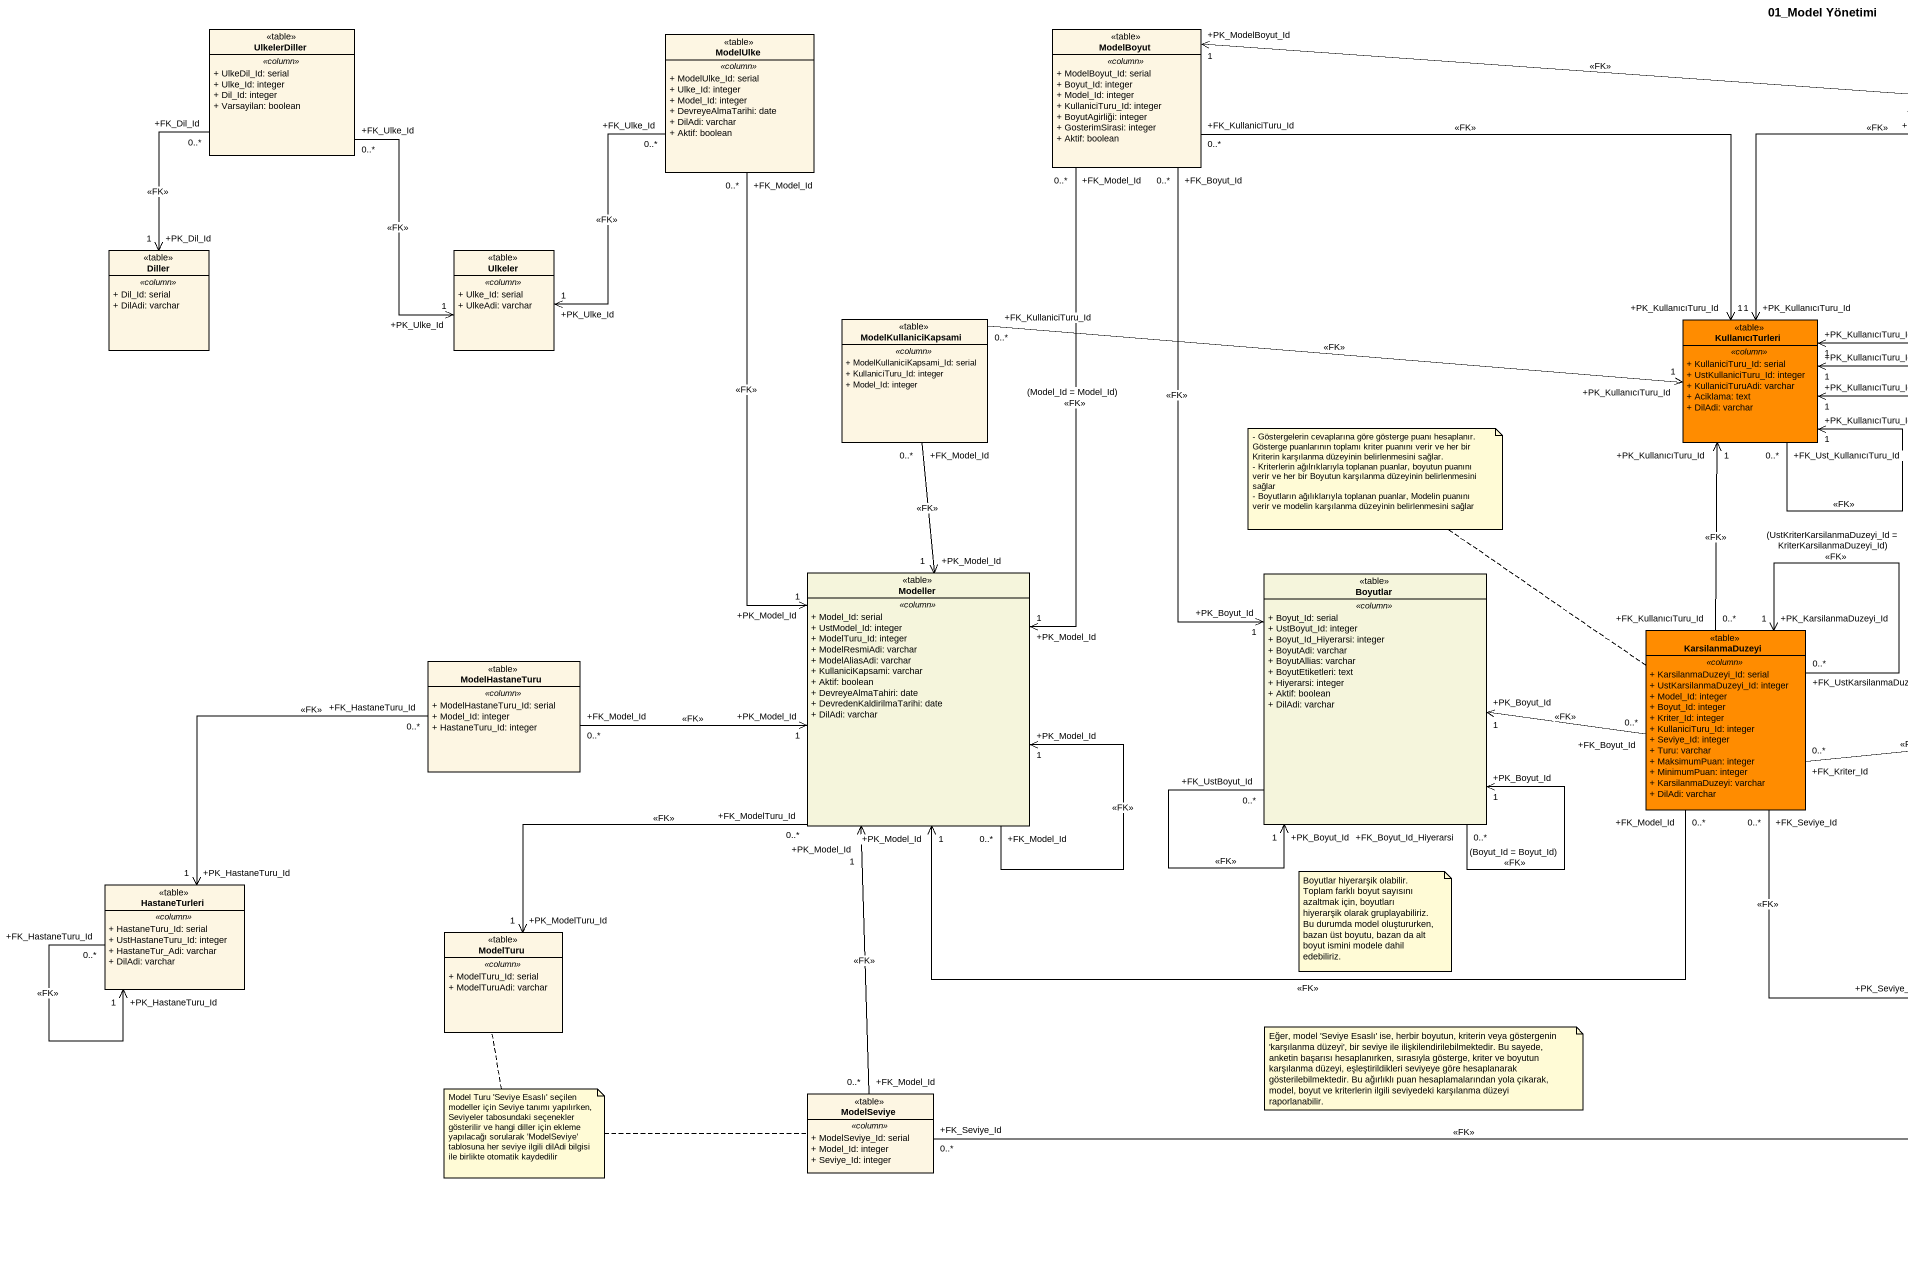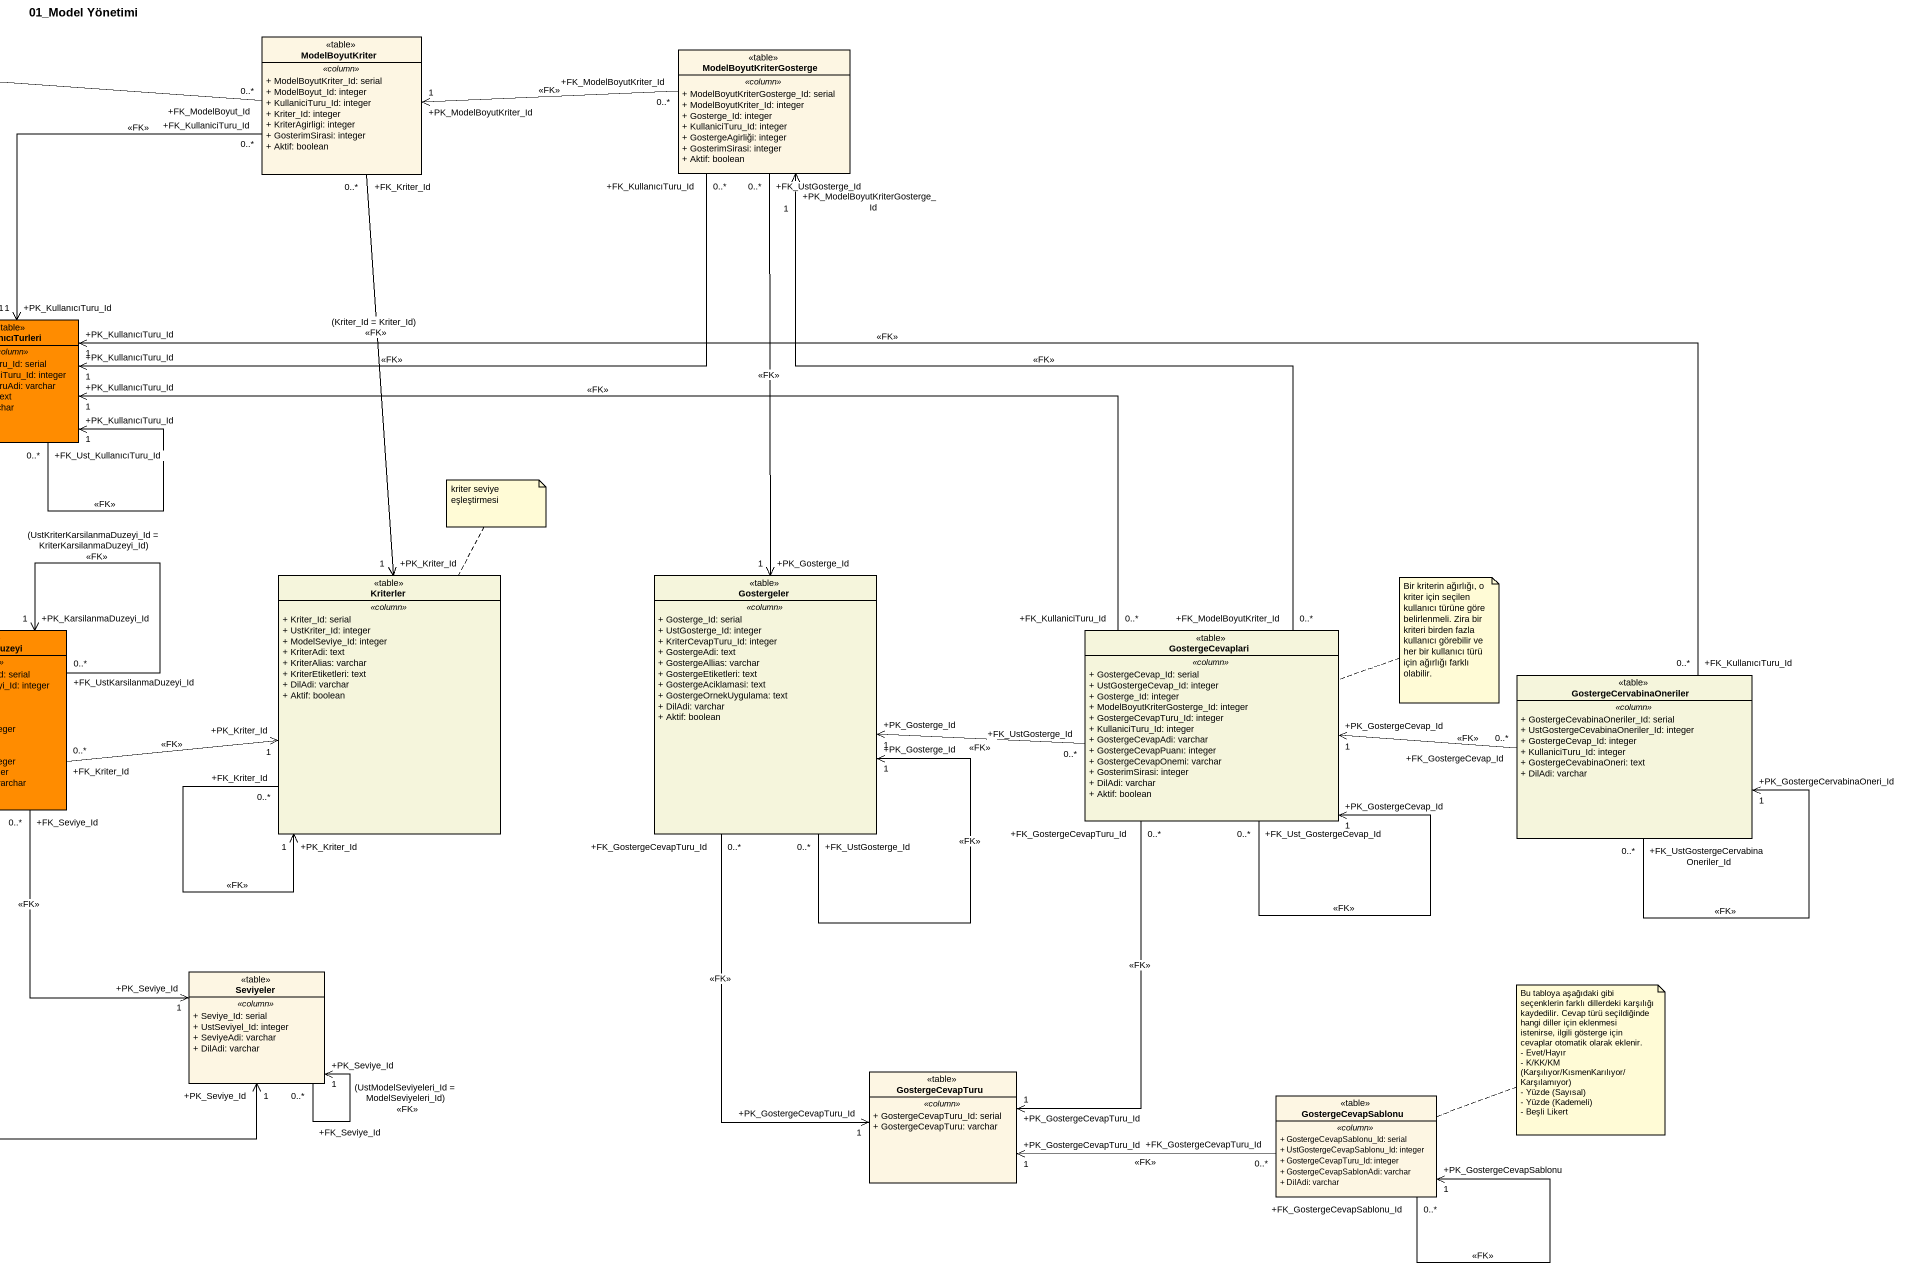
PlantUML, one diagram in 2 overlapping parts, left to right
@startuml
title 01_Model Yönetimi
hide circle
hide empty members
skinparam classAttributeIconSize 0
class UlkelerDiller <<table>> {
  .. <<column>> ..
  + UlkeDil_Id: serial
  + Ulke_Id: integer
  + Dil_Id: integer
  + Varsayilan: boolean
}
class ModelUlke <<table>> {
  .. <<column>> ..
  + ModelUlke_Id: serial
  + Ulke_Id: integer
  + Model_Id: integer
  + DevreyeAlmaTarihi: date
  + DilAdi: varchar
  + Aktif: boolean
}
class ModelBoyut <<table>> {
  .. <<column>> ..
  + ModelBoyut_Id: serial
  + Boyut_Id: integer
  + Model_Id: integer
  + KullaniciTuru_Id: integer
  + BoyutAgirliği: integer
  + GosterimSirasi: integer
  + Aktif: boolean
}
class ModelBoyutKriter <<table>> {
  .. <<column>> ..
  + ModelBoyutKriter_Id: serial
  + ModelBoyut_Id: integer
  + KullaniciTuru_Id: integer
  + Kriter_Id: integer
  + KriterAgirligi: integer
  + GosterimSirasi: integer
  + Aktif: boolean
}
class ModelBoyutKriterGosterge <<table>> {
  .. <<column>> ..
  + ModelBoyutKriterGosterge_Id: serial
  + ModelBoyutKriter_Id: integer
  + Gosterge_Id: integer
  + KullaniciTuru_Id: integer
  + GostergeAgirliği: integer
  + GosterimSirasi: integer
  + Aktif: boolean
}
class Diller <<table>> {
  .. <<column>> ..
  + Dil_Id: serial
  + DilAdi: varchar
}
class Ulkeler <<table>> {
  .. <<column>> ..
  + Ulke_Id: serial
  + UlkeAdi: varchar
}
class ModelKullaniciKapsami <<table>> {
  .. <<column>> ..
  + ModelKullaniciKapsami_Id: serial
  + KullaniciTuru_Id: integer
  + Model_Id: integer
}
class KullanıcıTurleri <<table>> #FF8C00 {
  .. <<column>> ..
  + KullaniciTuru_Id: serial
  + UstKullaniciTuru_Id: integer
  + KullaniciTuruAdi: varchar
  + Aciklama: text
  + DilAdi: varchar
}
class Modeller <<table>> #F5F5DC {
  .. <<column>> ..
  + Model_Id: serial
  + UstModel_Id: integer
  + ModelTuru_Id: integer
  + ModelResmiAdi: varchar
  + ModelAliasAdi: varchar
  + KullaniciKapsami: varchar
  + Aktif: boolean
  + DevreyeAlmaTahiri: date
  + DevredenKaldirilmaTarihi: date
  + DilAdi: varchar
}
class Boyutlar <<table>> #F5F5DC {
  .. <<column>> ..
  + Boyut_Id: serial
  + UstBoyut_Id: integer
  + Boyut_Id_Hiyerarsi: integer
  + BoyutAdi: varchar
  + BoyutAllias: varchar
  + BoyutEtiketleri: text
  + Hiyerarsi: integer
  + Aktif: boolean
  + DilAdi: varchar
}
class Kriterler <<table>> #F5F5DC {
  .. <<column>> ..
  + Kriter_Id: serial
  + UstKriter_Id: integer
  + ModelSeviye_Id: integer
  + KriterAdi: text
  + KriterAlias: varchar
  + KriterEtiketleri: text
  + DilAdi: varchar
  + Aktif: boolean
}
class Gostergeler <<table>> #F5F5DC {
  .. <<column>> ..
  + Gosterge_Id: serial
  + UstGosterge_Id: integer
  + KriterCevapTuru_Id: integer
  + GostergeAdi: text
  + GostergeAllias: varchar
  + GostergeEtiketleri: text
  + GostergeAciklamasi: text
  + GostergeOrnekUygulama: text
  + DilAdi: varchar
  + Aktif: boolean
}
class ModelHastaneTuru <<table>> {
  .. <<column>> ..
  + ModelHastaneTuru_Id: serial
  + Model_Id: integer
  + HastaneTuru_Id: integer
}
class KarsilanmaDuzeyi <<table>> #FF8C00 {
  .. <<column>> ..
  + KarsilanmaDuzeyi_Id: serial
  + UstKarsilanmaDuzeyi_Id: integer
  + Model_Id: integer
  + Boyut_Id: integer
  + Kriter_Id: integer
  + KullaniciTuru_Id: integer
  + Seviye_Id: integer
  + Turu: varchar
  + MaksimumPuan: integer
  + MinimumPuan: integer
  + KarsilanmaDuzeyi: varchar
  + DilAdi: varchar
}
class GostergeCevaplari <<table>> #F5F5DC {
  .. <<column>> ..
  + GostergeCevap_Id: serial
  + UstGostergeCevap_Id: integer
  + Gosterge_Id: integer
  + ModelBoyutKriterGosterge_Id: integer
  + GostergeCevapTuru_Id: integer
  + KullaniciTuru_Id: integer
  + GostergeCevapAdi: varchar
  + GostergeCevapPuanı: integer
  + GostergeCevapOnemi: varchar
  + GosterimSirasi: integer
  + DilAdi: varchar
  + Aktif: boolean
}
class GostergeCervabinaOneriler <<table>> #F5F5DC {
  .. <<column>> ..
  + GostergeCevabinaOneriler_Id: serial
  + UstGostergeCevabinaOneriler_Id: integer
  + GostergeCevap_Id: integer
  + KullaniciTuru_Id: integer
  + GostergeCevabinaOneri: text
  + DilAdi: varchar
}
class HastaneTurleri <<table>> {
  .. <<column>> ..
  + HastaneTuru_Id: serial
  + UstHastaneTuru_Id: integer
  + HastaneTur_Adi: varchar
  + DilAdi: varchar
}
class ModelTuru <<table>> {
  .. <<column>> ..
  + ModelTuru_Id: serial
  + ModelTuruAdi: varchar
}
class Seviyeler <<table>> {
  .. <<column>> ..
  + Seviye_Id: serial
  + UstSeviyel_Id: integer
  + SeviyeAdi: varchar
  + DilAdi: varchar
}
class GostergeCevapTuru <<table>> {
  .. <<column>> ..
  + GostergeCevapTuru_Id: serial
  + GostergeCevapTuru: varchar
}
class ModelSeviye <<table>> {
  .. <<column>> ..
  + ModelSeviye_Id: serial
  + Model_Id: integer
  + Seviye_Id: integer
}
class GostergeCevapSablonu <<table>> {
  .. <<column>> ..
  + GostergeCevapSablonu_Id: serial
  + UstGostergeCevapSablonu_Id: integer
  + GostergeCevapTuru_Id: integer
  + GostergeCevapSablonAdi: varchar
  + DilAdi: varchar
}
UlkelerDiller "+FK_Dil_Id\n0..*" --> "+PK_Dil_Id\n1" Diller : <<FK>>
UlkelerDiller "+FK_Ulke_Id\n0..*" --> "+PK_Ulke_Id\n1" Ulkeler : <<FK>>
ModelUlke "+FK_Ulke_Id\n0..*" --> "+PK_Ulke_Id\n1" Ulkeler : <<FK>>
ModelUlke "+FK_Model_Id\n0..*" --> "+PK_Model_Id\n1" Modeller : <<FK>>
ModelBoyut "+FK_KullaniciTuru_Id\n0..*" -right-> "+PK_KullanıcıTuru_Id\n1" KullanıcıTurleri : <<FK>>
ModelBoyut "+FK_Model_Id\n0..*" --> "+PK_Model_Id\n1" Modeller : (Model_Id = Model_Id)\n<<FK>>
ModelBoyut "+FK_Boyut_Id\n0..*" --> "+PK_Boyut_Id\n1" Boyutlar : <<FK>>
ModelBoyutKriter "+FK_ModelBoyut_Id\n0..*" -left-> "+PK_ModelBoyut_Id\n1" ModelBoyut : <<FK>>
ModelBoyutKriter "+FK_KullaniciTuru_Id\n0..*" --> "+PK_KullanıcıTuru_Id\n1" KullanıcıTurleri : <<FK>>
ModelBoyutKriter "+FK_Kriter_Id\n0..*" --> "+PK_Kriter_Id\n1" Kriterler : (Kriter_Id = Kriter_Id)\n<<FK>>
ModelBoyutKriterGosterge "+FK_ModelBoyutKriter_Id\n0..*" -left-> "+PK_ModelBoyutKriter_Id\n1" ModelBoyutKriter : <<FK>>
ModelBoyutKriterGosterge "+FK_KullanıcıTuru_Id\n0..*" -left-> "+PK_KullanıcıTuru_Id\n1" KullanıcıTurleri : <<FK>>
ModelBoyutKriterGosterge "+FK_UstGosterge_Id\n0..*" --> "+PK_Gosterge_Id\n1" Gostergeler : <<FK>>
ModelKullaniciKapsami "+FK_KullaniciTuru_Id\n0..*" -right-> "+PK_KullanıcıTuru_Id\n1" KullanıcıTurleri : <<FK>>
ModelKullaniciKapsami "+FK_Model_Id\n0..*" --> "+PK_Model_Id\n1" Modeller : <<FK>>
KullanıcıTurleri "+FK_Ust_KullanıcıTuru_Id\n0..*" --> "+PK_KullanıcıTuru_Id\n1" KullanıcıTurleri : <<FK>>
Modeller "+FK_Model_Id\n0..*" --> "+PK_Model_Id\n1" Modeller : <<FK>>
Modeller "+FK_ModelTuru_Id\n0..*" --> "+PK_ModelTuru_Id\n1" ModelTuru : <<FK>>
Boyutlar "+FK_Boyut_Id_Hiyerarsi\n0..*" --> "+PK_Boyut_Id\n1" Boyutlar : (Boyut_Id = Boyut_Id)\n<<FK>>
Boyutlar "+FK_UstBoyut_Id\n0..*" --> "+PK_Boyut_Id\n1" Boyutlar : <<FK>>
Kriterler "+FK_Kriter_Id\n0..*" --> "+PK_Kriter_Id\n1" Kriterler : <<FK>>
Gostergeler "+FK_UstGosterge_Id\n0..*" --> "+PK_Gosterge_Id\n1" Gostergeler : <<FK>>
Gostergeler "+FK_GostergeCevapTuru_Id\n0..*" --> "+PK_GostergeCevapTuru_Id\n1" GostergeCevapTuru : <<FK>>
ModelHastaneTuru "+FK_Model_Id\n0..*" -right-> "+PK_Model_Id\n1" Modeller : <<FK>>
ModelHastaneTuru "+FK_HastaneTuru_Id\n0..*" --> "+PK_HastaneTuru_Id\n1" HastaneTurleri : <<FK>>
KarsilanmaDuzeyi "+FK_KullanıcıTuru_Id\n0..*" -up-> "+PK_KullanıcıTuru_Id\n1" KullanıcıTurleri : <<FK>>
KarsilanmaDuzeyi "+FK_Model_Id\n0..*" -left-> "+PK_Model_Id\n1" Modeller : <<FK>>
KarsilanmaDuzeyi "+FK_Boyut_Id\n0..*" -left-> "+PK_Boyut_Id\n1" Boyutlar : <<FK>>
KarsilanmaDuzeyi "+FK_Kriter_Id\n0..*" -right-> "+PK_Kriter_Id\n1" Kriterler : <<FK>>
KarsilanmaDuzeyi "+FK_UstKarsilanmaDuzeyi_Id\n0..*" --> "+PK_KarsilanmaDuzeyi_Id\n1" KarsilanmaDuzeyi : (UstKriterKarsilanmaDuzeyi_Id = KriterKarsilanmaDuzeyi_Id)\n<<FK>>
KarsilanmaDuzeyi "+FK_Seviye_Id\n0..*" --> "+PK_Seviye_Id\n1" Seviyeler : <<FK>>
GostergeCevaplari "+FK_ModelBoyutKriter_Id\n0..*" -up-> "+PK_ModelBoyutKriterGosterge_Id\n1" ModelBoyutKriterGosterge : <<FK>>
GostergeCevaplari "+FK_KullaniciTuru_Id\n0..*" -left-> "+PK_KullanıcıTuru_Id\n1" KullanıcıTurleri : <<FK>>
GostergeCevaplari "+FK_UstGosterge_Id\n0..*" -left-> "+PK_Gosterge_Id\n1" Gostergeler : <<FK>>
GostergeCevaplari "+FK_Ust_GostergeCevap_Id\n0..*" --> "+PK_GostergeCevap_Id\n1" GostergeCevaplari : <<FK>>
GostergeCevaplari "+FK_GostergeCevapTuru_Id\n0..*" --> "+PK_GostergeCevapTuru_Id\n1" GostergeCevapTuru : <<FK>>
GostergeCervabinaOneriler "+FK_KullanıcıTuru_Id\n0..*" -left-> "+PK_KullanıcıTuru_Id\n1" KullanıcıTurleri : <<FK>>
GostergeCervabinaOneriler "+FK_GostergeCevap_Id\n0..*" -left-> "+PK_GostergeCevap_Id\n1" GostergeCevaplari : <<FK>>
GostergeCervabinaOneriler "+FK_UstGostergeCervabinaOneriler_Id\n0..*" --> "+PK_GostergeCervabinaOneri_Id\n1" GostergeCervabinaOneriler : <<FK>>
HastaneTurleri "+FK_HastaneTuru_Id\n0..*" --> "+PK_HastaneTuru_Id\n1" HastaneTurleri : <<FK>>
Seviyeler "+FK_Seviye_Id\n0..*" --> "+PK_Seviye_Id\n1" Seviyeler : (UstModelSeviyeleri_Id = ModelSeviyeleri_Id)\n<<FK>>
ModelSeviye "+FK_Model_Id\n0..*" -up-> "+PK_Model_Id\n1" Modeller : <<FK>>
ModelSeviye "+FK_Seviye_Id\n0..*" -right-> "+PK_Seviye_Id\n1" Seviyeler : <<FK>>
GostergeCevapSablonu "+FK_GostergeCevapTuru_Id\n0..*" -left-> "+PK_GostergeCevapTuru_Id\n1" GostergeCevapTuru : <<FK>>
GostergeCevapSablonu "+FK_GostergeCevapSablonu_Id\n0..*" --> "+PK_GostergeCevapSablonu\n1" GostergeCevapSablonu : <<FK>>
note top of KarsilanmaDuzeyi
  - Göstergelerin cevaplarına göre gösterge puanı hesaplanır. Gösterge puanlarının toplamı kriter puanını verir ve her bir Kriterin karşılanma düzeyinin belirlenmesini sağlar.
  - Kriterlerin ağılrıklarıyla toplanan puanlar, boyutun puanını verir ve her bir Boyutun karşılanma düzeyinin belirlenmesini sağlar
  - Boyutların ağılıklarıyla toplanan puanlar, Modelin puanını verir ve modelin karşılanma düzeyinin belirlenmesini sağlar
end note
note top of Kriterler : kriter seviye eşleştirmesi
note right of GostergeCevaplari : Bir kriterin ağırlığı, o kriter için seçilen kullanıcı türüne göre belirlenmeli. Zira bir kriteri birden fazla kullanıcı görebilir ve her bir kullanıcı türü için ağırlığı farklı olabilir.
note as N4
  Boyutlar hiyerarşik olabilir. Toplam farklı boyut sayısını azaltmak için, boyutları hiyerarşik olarak gruplayabiliriz. Bu durumda model oluştururken, bazan üst boyutu, bazan da alt boyut ismini modele dahil edebiliriz.
end note
note right of GostergeCevapSablonu
  Bu tabloya aşağıdaki gibi seçenklerin farklı dillerdeki karşılığı kaydedilir. Cevap türü seçildiğinde hangi diller için eklenmesi istenirse, ilgili gösterge için cevaplar otomatik olarak eklenir.
  - Evet/Hayır
  - K/KK/KM (Karşılıyor/KısmenKarılıyor/Karşılamıyor)
  - Yüzde (Sayısal)
  - Yüzde (Kademeli)
  - Beşli Likert
end note
note as N6
  Eğer, model 'Seviye Esaslı' ise, herbir boyutun, kriterin veya göstergenin 'karşılanma düzeyi', bir seviye ile ilişkilendirilebilmektedir. Bu sayede, anketin başarısı hesaplanırken, sırasıyla gösterge, kriter ve boyutun karşılanma düzeyi, eşleştirildikleri seviyeye göre hesaplanarak gösterilebilmektedir. Bu ağırlıklı puan hesaplamalarından yola çıkarak, model, boyut ve kriterlerin ilgili seviyedeki karşılanma düzeyi raporlanabilir.
end note
note as N7
  Model Turu 'Seviye Esaslı' seçilen modeller için Seviye tanımı yapılırken, Seviyeler tabosundaki seçenekler gösterilir ve hangi diller için ekleme yapılacağı sorularak 'ModelSeviye' tablosuna her seviye ilgili dilAdi bilgisi ile birlikte otomatik kaydedilir
end note
N7 .. ModelSeviye
N7 .. ModelTuru
@enduml
